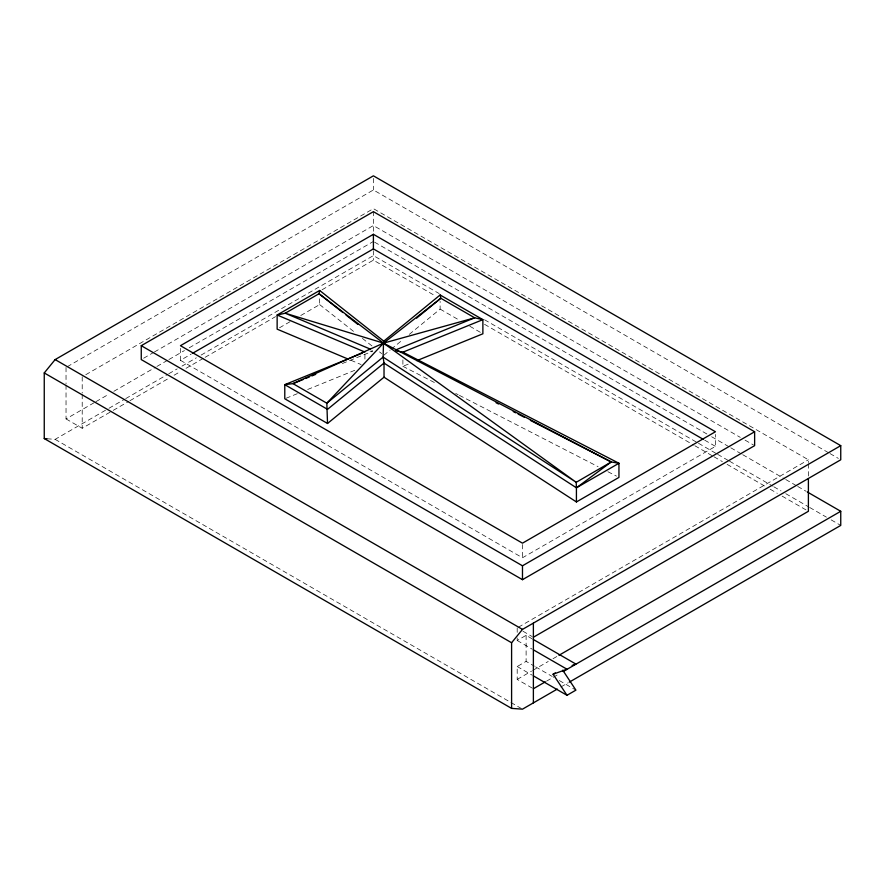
<?xml version="1.0" encoding="UTF-8"?>
<svg xmlns="http://www.w3.org/2000/svg" width="885" height="885" viewBox="0 0 885 885"><rect width="100%" height="100%" fill="white"/><g stroke="black" fill="none" stroke-linecap="round" stroke-linejoin="round"><path stroke-width="0.66" stroke-dasharray="4.42 3.32" d="M383.791 355.283L390.163 350.051M391.225 349.177L402.918 339.597M409.301 334.375L440.122 309.108L440.122 301.398M67.227 366.733L373.404 189.965L828.803 452.888M85.79 374.698L373.404 208.65L808.392 459.791L808.392 462.501M143.658 358.204L153.227 352.673M154.421 351.987L373.404 225.553L740.291 437.378M66.032 385.041L66.032 418.926L94.739 402.354M95.934 401.668L109.087 394.068M113.866 391.303L155.727 367.142M156.922 366.445L167.696 360.228M168.891 359.542L184.434 350.571M189.224 347.805L373.404 241.461M180.452 348.347L180.452 360.306L191.171 354.111M46.971 438.761L55.136 439.347L107.782 408.947M108.977 408.262L124.542 399.279M125.736 398.593L167.608 374.41M168.803 373.724L177.177 368.89M181.967 366.124L196.326 357.828M201.116 355.073L373.404 255.599L439.148 293.555M66.032 418.926L82.205 428.263L112.041 411.038M113.236 410.352L128.756 401.392M129.951 400.706L169.334 377.972M174.102 375.218L180.075 371.766M186.038 368.326L203.937 357.983M205.132 357.297L275.545 316.642M322.085 289.771L373.404 260.146L435.542 296.021M279.494 327.793L292.492 320.281M300.756 315.514L319.662 304.606L319.662 296.895M180.452 360.306L522.482 557.771L715.445 446.372L715.445 434.424M518.389 627.222L808.392 459.791M517.194 637.963L517.194 640.486L526.11 635.33L532.04 638.76M532.217 688.076L517.194 679.403L517.194 666.527L526.11 661.383L534.418 666.173M517.194 679.403L531.52 671.14M532.715 670.443L548.224 661.493M553.003 658.739L557.771 655.973M546.532 681.151L559.685 673.551M560.88 686.992L568.059 682.855M342.34 363.536L372.718 351.168M286.054 398.272L300.037 392.575M307.67 389.477L354.741 370.317M402.896 359.885L402.896 366.313L409.246 363.735M370.096 351.245L372.696 350.858M350.925 360.272L361.102 364.565M402.896 366.313L436.04 383.349M455.687 393.449L458.142 394.71M459.37 395.341L598.083 466.672M607.906 471.716L616.491 476.13M829.997 453.574L838.361 458.408M745.07 440.133L753.434 444.967M374.598 242.158L706.883 433.993M711.662 436.759L729.594 447.102M730.789 447.799L741.542 454.005M742.736 454.702L784.575 478.851M785.769 479.537L796.522 485.754M797.717 486.44L806.091 491.275M704.681 440.155L715.445 446.372M484.56 319.773L697.314 442.611M698.519 443.297L716.441 453.651M717.635 454.337L728.399 460.554M729.594 461.24L772.616 486.086M773.811 486.772L780.99 490.909M785.769 493.675L808.481 506.784M809.675 507.47L826.402 517.139M831.192 519.893L840.75 525.413M484.537 324.308L693.674 445.055M694.869 445.741L712.79 456.085M713.985 456.782L722.348 461.605M727.127 464.371L765.37 486.451M770.149 489.206L777.318 493.343M782.097 496.109L806.003 509.904M440.122 309.108L459.127 320.071M469.813 326.244L482.878 333.789M522.98 631.237L532.217 636.581M517.194 640.486L532.217 649.159M535.602 666.859L552.196 676.439M559.309 680.543L574.73 689.448M517.194 666.527L532.217 675.2M55.136 439.347L521.287 708.476M319.662 304.606L356.002 333.324M362.408 338.391L372.032 345.991M379.51 351.898L381.656 353.591M808.392 463.851L808.392 477.402M526.11 635.33L526.11 661.383M522.482 544.496L522.482 557.771M517.194 627.908L517.194 632.941M373.404 178.405L373.404 189.965M373.404 211.36L373.404 233.043M373.404 250.665L373.404 260.146M364.919 354.62L364.919 359.752M82.205 376.767L82.205 393.028M82.205 394.389L82.205 428.263M66.032 367.43L66.032 383.692"/><path stroke-width="1.33" d="M383.847 343.679L383.791 341.145L440.122 294.97L440.83 298.267L383.515 343.137L383.094 357.098L384.024 363.082L384.024 377.209L327.527 423.472L284.782 398.792L284.782 384.665L362.374 353.082M383.791 341.145L319.662 290.468L319.031 293.72L285.247 313.224L277.138 315.016L277.138 329.154L348.38 359.199M557.296 689.072L522.482 709.162L511.596 708.387L44.25 438.562L44.25 372.939L55.136 359.587L373.404 175.838L840.75 445.653L840.75 459.791L533.378 637.244M511.596 708.387L511.596 642.753L522.482 629.401L840.75 445.653M416.857 360.637L482.878 333.789L482.878 319.651L474.692 317.815L383.515 343.137L326.83 403.184L327.527 423.472M416.57 318.146L440.83 298.267L474.692 317.815L395.672 349.94M381.391 344.807L383.515 343.137L611.247 461.959L618.947 463.264L618.947 477.402L576.423 501.95L384.024 377.209M576.423 501.95L576.423 487.812L611.247 461.959L530.392 420.386M611.247 461.959L576.212 482.292L576.423 487.812L618.947 463.264L402.896 352.175L395.606 350.703M141.257 345.692L373.404 211.67L754.628 431.758L754.628 445.653L522.482 579.686L141.257 359.587L141.257 345.692L522.482 565.792L754.628 431.758M373.404 234.293L180.452 345.692L522.482 543.169L715.445 431.758L373.404 234.293L373.404 248.895L703.486 439.469M192.366 353.425L373.404 248.895M319.662 290.468L277.138 315.016L364.919 352.042M558.966 655.287L808.392 511.287L808.392 478.763M562.738 670.177L575.914 690.134L566.997 695.278L553.081 674.226L555.315 672.932M533.378 688.74L545.337 681.837M563.28 671.483L840.75 511.287L840.75 525.413L569.254 682.158M385.694 344.608L383.515 343.137L292.968 383.625L284.782 384.665L327.527 409.346L384.024 363.082L576.423 487.812M303.09 379.51L292.968 383.625L326.83 403.184L383.094 357.098L576.212 482.292L383.515 343.137L319.031 293.72L342.805 312.505M305.624 378.481L309.418 376.933M311.951 375.904L315.746 374.355M402.896 352.175L482.878 319.651L440.122 294.97M572.119 665.443L575.914 664.082L533.235 639.435M553.081 674.226L566.997 669.226L533.378 649.822M44.25 438.562L46.971 438.761M383.515 343.137L285.247 313.224L370.184 349.055M496.087 402.741L498.532 404.002M513.234 411.569L515.689 412.819M518.134 414.08L524.263 417.233M807.286 491.96L840.75 511.287M55.136 359.587L522.482 629.401M44.25 372.939L511.596 642.753M533.378 675.875L566.997 695.278M346.046 315.06L357.938 324.452M533.378 623.117L533.378 702.878M522.482 565.792L522.482 579.686"/></g></svg>
